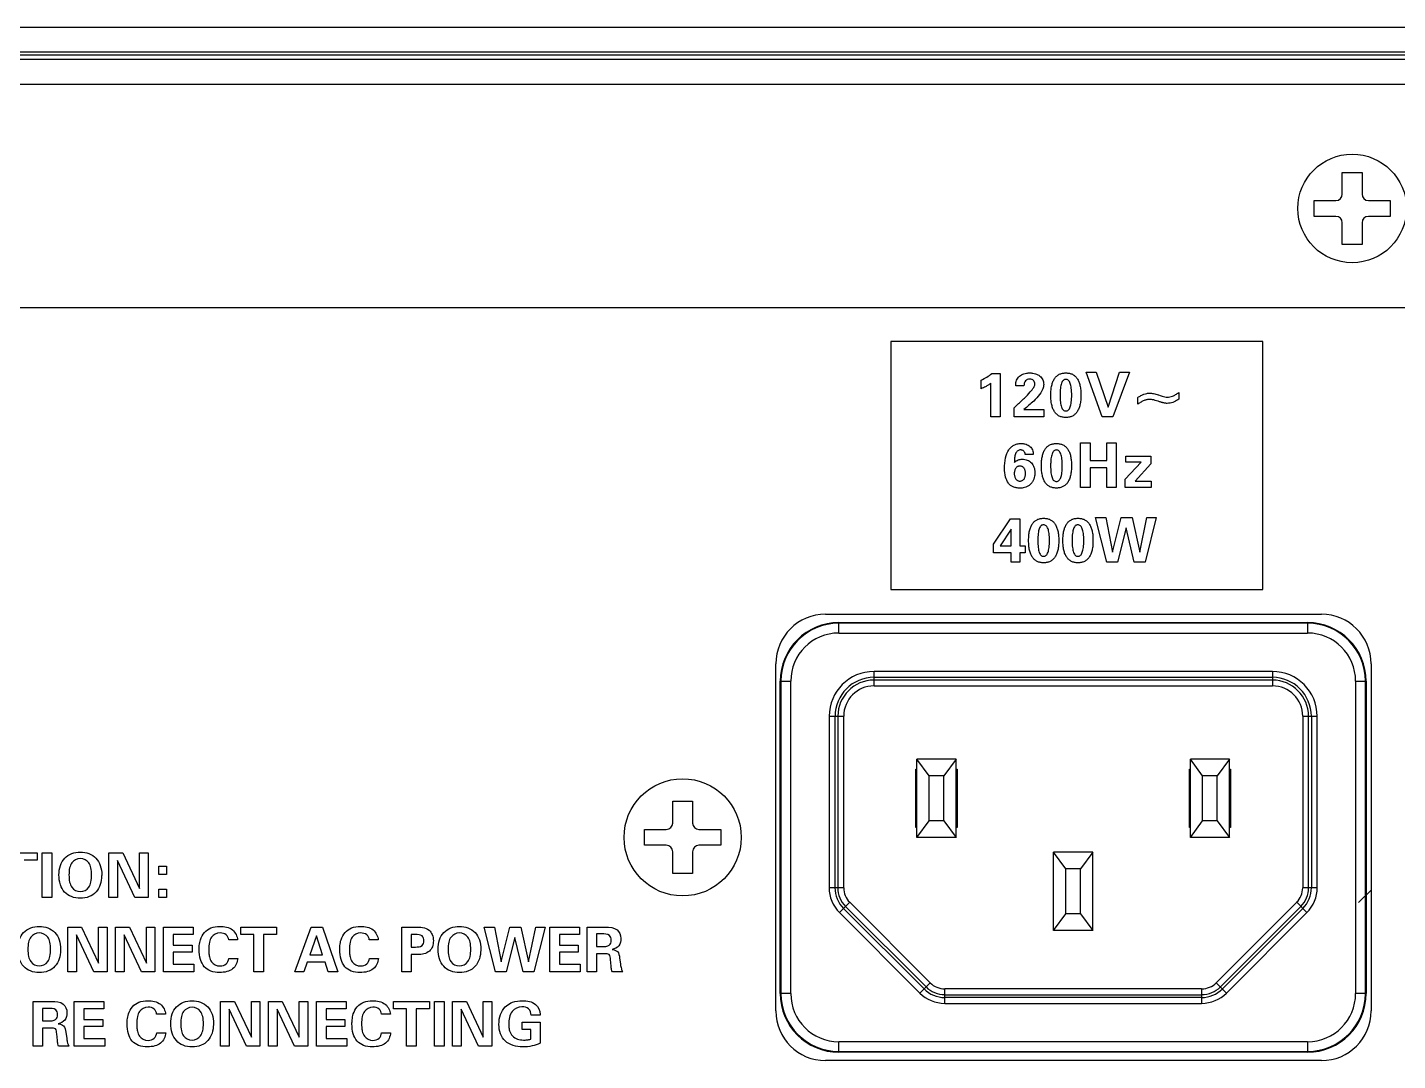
# Model space of a CAD drawing. Header units: inches. Extents: x 0 to 34, y 0 to 22.
# Drawn here: x 19.987 to 22.749, y 1.699 to 3.782 of the extents above; entities that cross this region are included whole.
import ezdxf

# ---------------------------------------------------------------- set-up
doc = ezdxf.new("R2010")
doc.units = ezdxf.units.IN
doc.header["$LTSCALE"] = 1.87
doc.header["$MEASUREMENT"] = 0
doc.layers.get('0').update_dxf_attribs({"linetype": 'CONTINUOUS'})
doc.layers.add('02___PRT_ALL_AXES', color=7, linetype='CONTINUOUS')
doc.layers.add('6_ALL_SURFS', color=7, linetype='CONTINUOUS')

msp = doc.modelspace()

# ---------------------------------------------------------------- linework, layer by layer
at = {"color": 8}
for p, q in [((23.983, 3.7816), (7.3328, 3.7816)), ((23.9829, 3.7316), (7.3329, 3.7316)), ((23.9869, 3.7166), (7.3289, 3.7166)), ((23.9829, 3.7253), (7.3329, 3.7253)), ((23.9607, 3.6666), (7.355, 3.6666)), ((22.638, 3.4893), (22.6778, 3.4893)), ((22.638, 3.4455), (22.638, 3.4893)), ((22.6778, 3.4893), (22.6778, 3.4455)), ((22.5811, 3.4325), (22.625, 3.4325)), ((22.5811, 3.4006), (22.5811, 3.4325)), ((22.6908, 3.4325), (22.7346, 3.4325)), ((22.7346, 3.4325), (22.7346, 3.4006)), ((22.625, 3.4006), (22.5811, 3.4006)), ((22.7346, 3.4006), (22.6908, 3.4006)), ((22.638, 3.3438), (22.638, 3.3876)), ((22.6778, 3.3876), (22.6778, 3.3438)), ((22.6778, 3.3438), (22.638, 3.3438)), ((7.805, 3.2166), (23.5107, 3.2166)), ((22.4779, 3.1486), (21.7279, 3.1486)), ((21.7279, 3.1486), (21.7279, 2.6486)), ((22.4779, 2.6486), (22.4779, 3.1486)), ((21.7279, 2.6486), (22.4779, 2.6486)), ((21.5959, 2.5986), (22.5959, 2.5986)), ((21.6229, 2.5816), (22.5678, 2.5816)), ((21.6229, 2.5606), (21.6229, 2.5816)), ((22.5678, 2.5803), (21.6229, 2.5803)), ((22.5678, 2.5816), (22.5678, 2.5606)), ((21.6229, 2.5606), (22.5678, 2.5606)), ((21.4959, 1.7986), (21.4959, 2.4986)), ((22.6959, 2.4986), (22.6959, 1.7986)), ((21.5048, 2.4635), (21.5259, 2.4635)), ((21.5048, 1.8336), (21.5048, 2.4635)), ((21.5062, 2.4635), (21.5062, 1.8336)), ((21.5259, 1.8336), (21.5259, 2.4635)), ((22.497, 2.4831), (21.6938, 2.4831)), ((21.6938, 2.4539), (21.6938, 2.4831)), ((21.6938, 2.4713), (22.497, 2.4713)), ((22.497, 2.4657), (21.6938, 2.4657)), ((22.497, 2.4831), (22.497, 2.4539)), ((22.6649, 2.4635), (22.6859, 2.4635)), ((22.6649, 2.4635), (22.6649, 1.8336)), ((22.6845, 1.8336), (22.6845, 2.4635)), ((22.6859, 2.4635), (22.6859, 1.8336)), ((21.6938, 2.4539), (22.497, 2.4539)), ((21.6034, 2.3927), (21.6326, 2.3927)), ((21.6034, 2.3927), (21.6034, 2.047)), ((21.6152, 2.047), (21.6152, 2.3927)), ((21.6208, 2.3927), (21.6208, 2.047)), ((21.6326, 2.047), (21.6326, 2.3927)), ((22.5582, 2.3927), (22.5874, 2.3927)), ((22.5582, 2.3927), (22.5582, 2.047)), ((22.57, 2.047), (22.57, 2.3927)), ((22.5756, 2.3927), (22.5756, 2.047)), ((22.5874, 2.047), (22.5874, 2.3927)), ((21.8592, 2.306), (21.7804, 2.306)), ((21.805, 2.2726), (21.7804, 2.306)), ((21.7804, 2.1486), (21.7804, 2.306)), ((21.8592, 2.306), (21.8346, 2.2726)), ((21.8592, 2.1486), (21.8592, 2.306)), ((22.4103, 2.306), (22.3316, 2.306)), ((22.3562, 2.2726), (22.3316, 2.306)), ((22.3316, 2.1486), (22.3316, 2.306)), ((22.4103, 2.306), (22.3857, 2.2726)), ((22.4103, 2.1486), (22.4103, 2.306)), ((21.7784, 2.2864), (21.7804, 2.2864)), ((21.7784, 2.1682), (21.7784, 2.2864)), ((21.7804, 2.2745), (21.7784, 2.2745)), ((21.7804, 2.2667), (21.7784, 2.2686)), ((21.8346, 2.2726), (21.805, 2.2726)), ((21.805, 2.182), (21.805, 2.2726)), ((21.8346, 2.182), (21.8346, 2.2726)), ((21.8592, 2.2864), (21.8611, 2.2864)), ((21.8611, 2.2745), (21.8592, 2.2745)), ((21.8611, 2.2686), (21.8592, 2.2667)), ((21.8611, 2.2864), (21.8611, 2.1682)), ((22.3296, 2.2864), (22.3316, 2.2864)), ((22.3296, 2.1682), (22.3296, 2.2864)), ((22.3316, 2.2745), (22.3296, 2.2745)), ((22.3316, 2.2667), (22.3296, 2.2686)), ((22.3857, 2.2726), (22.3562, 2.2726)), ((22.3562, 2.182), (22.3562, 2.2726)), ((22.3857, 2.182), (22.3857, 2.2726)), ((22.4103, 2.2864), (22.4123, 2.2864)), ((22.4123, 2.2745), (22.4103, 2.2745)), ((22.4123, 2.2686), (22.4103, 2.2667)), ((22.4123, 2.2864), (22.4123, 2.1682)), ((21.288, 2.2213), (21.3278, 2.2213)), ((21.288, 2.1775), (21.288, 2.2213)), ((21.3278, 2.2213), (21.3278, 2.1775)), ((21.7784, 2.186), (21.7804, 2.1879)), ((21.8592, 2.1879), (21.8611, 2.186)), ((22.3296, 2.186), (22.3316, 2.1879)), ((22.4103, 2.1879), (22.4123, 2.186)), ((21.2311, 2.1645), (21.275, 2.1645)), ((21.2311, 2.1326), (21.2311, 2.1645)), ((21.3408, 2.1645), (21.3846, 2.1645)), ((21.3846, 2.1645), (21.3846, 2.1326)), ((21.7804, 2.1801), (21.7784, 2.1801)), ((21.7784, 2.1747), (21.7804, 2.1728)), ((21.7804, 2.1682), (21.7784, 2.1682)), ((21.7804, 2.1486), (21.805, 2.182)), ((21.8346, 2.182), (21.805, 2.182)), ((21.8346, 2.182), (21.8592, 2.1486)), ((21.8611, 2.1801), (21.8592, 2.1801)), ((21.8611, 2.1714), (21.8592, 2.1735)), ((21.8611, 2.1682), (21.8592, 2.1682)), ((22.3316, 2.1801), (22.3296, 2.1801)), ((22.3316, 2.1682), (22.3296, 2.1682)), ((22.3316, 2.1486), (22.3562, 2.182)), ((22.3857, 2.182), (22.3562, 2.182)), ((22.3857, 2.182), (22.4103, 2.1486)), ((22.4123, 2.1801), (22.4103, 2.1801)), ((22.4103, 2.1728), (22.4123, 2.1747)), ((22.4123, 2.1682), (22.4103, 2.1682)), ((21.275, 2.1326), (21.2311, 2.1326)), ((21.3846, 2.1326), (21.3408, 2.1326)), ((21.8592, 2.1486), (21.7804, 2.1486)), ((22.4103, 2.1486), (22.3316, 2.1486)), ((21.288, 2.0758), (21.288, 2.1196)), ((21.3278, 2.1196), (21.3278, 2.0758)), ((21.3278, 2.0758), (21.288, 2.0758)), ((21.6326, 2.047), (21.6034, 2.047)), ((22.5874, 2.047), (22.5582, 2.047)), ((21.6241, 1.997), (21.6448, 2.0177)), ((21.6448, 2.0177), (21.807, 1.8554)), ((22.3837, 1.8554), (22.546, 2.0177)), ((22.546, 2.0177), (22.5667, 1.997)), ((21.7863, 1.8347), (21.6241, 1.997)), ((21.7947, 1.8431), (21.6324, 2.0054)), ((21.6364, 2.0093), (21.7987, 1.8471)), ((22.3921, 1.8471), (22.5544, 2.0093)), ((22.5583, 2.0054), (22.3961, 1.8431)), ((22.5667, 1.997), (22.4044, 1.8347)), ((21.807, 1.8554), (21.7863, 1.8347)), ((22.4044, 1.8347), (22.3837, 1.8554)), ((21.5259, 1.8336), (21.5048, 1.8336)), ((22.3544, 1.8433), (21.8364, 1.8433)), ((21.8364, 1.814), (21.8364, 1.8433)), ((21.8364, 1.8314), (22.3544, 1.8314)), ((22.3544, 1.8258), (21.8364, 1.8258)), ((22.3544, 1.8433), (22.3544, 1.814)), ((22.6859, 1.8336), (22.6649, 1.8336)), ((21.8364, 1.814), (22.3544, 1.814)), ((22.5678, 1.7366), (21.6229, 1.7366)), ((21.6229, 1.7155), (21.6229, 1.7366)), ((21.6229, 1.7169), (22.5678, 1.7169)), ((22.5678, 1.7155), (21.6229, 1.7155)), ((22.5678, 1.7366), (22.5678, 1.7155)), ((22.5959, 1.6986), (21.5959, 1.6986))]:
    msp.add_line(p, q, dxfattribs=at)
at = {"color": 5}
for p, q in [((22.4778, 3.1484), (21.7278, 3.1484)), ((21.7278, 3.1484), (21.7278, 2.6484)), ((22.4778, 2.6484), (22.4778, 3.1484)), ((21.9098, 3.0531), (21.9098, 3.0706)), ((21.9313, 3.0836), (21.9482, 3.0836)), ((21.9482, 3.0836), (21.9482, 2.9965)), ((22.1212, 3.0865), (22.142, 3.0865)), ((22.1539, 2.9965), (22.1212, 3.0865)), ((22.142, 3.0865), (22.1658, 3.0161)), ((22.1658, 3.0161), (22.1889, 3.0865)), ((22.2086, 3.0865), (22.1754, 2.9965)), ((22.1889, 3.0865), (22.2086, 3.0865)), ((21.9296, 2.9965), (21.9296, 3.064)), ((21.9795, 3.0592), (21.9795, 3.0602)), ((21.9961, 3.0592), (21.9795, 3.0592)), ((22.267, 3.0406), (22.2672, 3.0406)), ((22.2672, 3.0406), (22.2706, 3.0394)), ((22.3081, 3.0454), (22.3081, 3.0319)), ((21.9761, 3.0147), (21.9813, 3.0194)), ((21.9761, 2.9965), (21.9761, 3.0147)), ((22.2256, 3.0219), (22.2256, 3.0355)), ((21.9482, 2.9965), (21.9296, 2.9965)), ((22.0364, 2.9965), (21.9761, 2.9965)), ((21.9961, 3.0113), (22.0364, 3.0113)), ((22.0364, 3.0113), (22.0364, 2.9965)), ((22.1754, 2.9965), (22.1539, 2.9965)), ((22.1099, 2.9442), (22.1293, 2.9442)), ((22.1099, 2.8542), (22.1099, 2.9442)), ((22.1293, 2.9442), (22.1293, 2.9082)), ((22.1633, 2.9442), (22.1821, 2.9442)), ((22.1633, 2.9082), (22.1633, 2.9442)), ((22.1821, 2.9442), (22.1821, 2.8542)), ((21.9769, 2.9055), (21.9769, 2.9047)), ((22.0148, 2.9204), (21.9988, 2.9204)), ((22.1293, 2.9082), (22.1633, 2.9082)), ((22.2005, 2.8705), (22.2324, 2.9053)), ((22.2014, 2.9169), (22.2516, 2.9169)), ((22.2014, 2.9053), (22.2014, 2.9169)), ((22.2324, 2.9053), (22.2014, 2.9053)), ((22.2516, 2.9014), (22.2202, 2.8668)), ((22.2516, 2.9169), (22.2516, 2.9014)), ((22.1633, 2.8935), (22.1293, 2.8935)), ((22.1293, 2.8935), (22.1293, 2.8542)), ((22.1633, 2.8542), (22.1633, 2.8935)), ((22.1293, 2.8542), (22.1099, 2.8542)), ((22.1821, 2.8542), (22.1633, 2.8542)), ((22.2005, 2.8542), (22.2005, 2.8705)), ((22.2529, 2.8542), (22.2005, 2.8542)), ((22.2202, 2.8668), (22.2529, 2.8668)), ((22.2529, 2.8668), (22.2529, 2.8542)), ((21.9347, 2.7399), (21.9688, 2.7906)), ((21.9688, 2.7906), (21.9876, 2.7906)), ((21.9876, 2.7906), (21.9876, 2.7367)), ((22.1402, 2.7935), (22.1613, 2.7935)), ((22.1632, 2.7035), (22.1402, 2.7935)), ((22.1613, 2.7935), (22.1743, 2.7235)), ((22.1743, 2.7235), (22.1922, 2.7935)), ((22.1922, 2.7935), (22.214, 2.7935)), ((22.214, 2.7935), (22.2298, 2.7235)), ((22.2298, 2.7235), (22.244, 2.7935)), ((22.2626, 2.7935), (22.2405, 2.7035)), ((22.244, 2.7935), (22.2626, 2.7935)), ((21.9702, 2.7702), (21.9481, 2.7367)), ((21.9702, 2.7367), (21.9702, 2.7702)), ((22.2024, 2.7724), (22.1847, 2.7035)), ((22.2186, 2.7035), (22.2024, 2.7724)), ((21.9347, 2.7223), (21.9347, 2.7399)), ((21.9481, 2.7367), (21.9702, 2.7367)), ((21.9876, 2.7367), (21.9986, 2.7367)), ((21.9986, 2.7367), (21.9986, 2.7223)), ((21.9702, 2.7223), (21.9347, 2.7223)), ((21.9702, 2.7035), (21.9702, 2.7223)), ((21.9986, 2.7223), (21.9876, 2.7223)), ((21.9876, 2.7223), (21.9876, 2.7035)), ((21.9876, 2.7035), (21.9702, 2.7035)), ((22.1847, 2.7035), (22.1632, 2.7035)), ((22.2405, 2.7035), (22.2186, 2.7035)), ((21.7278, 2.6484), (22.4778, 2.6484)), ((19.9341, 2.1175), (20.0066, 2.1175)), ((20.0066, 2.1029), (19.9801, 2.1029)), ((20.0066, 2.1175), (20.0066, 2.1029)), ((20.0168, 2.1175), (20.036, 2.1175)), ((20.0168, 2.0275), (20.0168, 2.1175)), ((20.036, 2.1175), (20.036, 2.0275)), ((20.1511, 2.1175), (20.179, 2.1175)), ((20.1511, 2.0275), (20.1511, 2.1175)), ((20.1684, 2.102), (20.1684, 2.0275)), ((20.2035, 2.0275), (20.1684, 2.102)), ((20.179, 2.1175), (20.2129, 2.0452)), ((20.2129, 2.1175), (20.2303, 2.1175)), ((20.2129, 2.0452), (20.2129, 2.1175)), ((20.2303, 2.1175), (20.2303, 2.0275)), ((20.2516, 2.0903), (20.2674, 2.0903)), ((20.2516, 2.0738), (20.2516, 2.0903)), ((20.2674, 2.0738), (20.2516, 2.0738)), ((20.2674, 2.0903), (20.2674, 2.0738)), ((20.036, 2.0275), (20.0168, 2.0275)), ((20.1684, 2.0275), (20.1511, 2.0275)), ((20.2303, 2.0275), (20.2035, 2.0275)), ((20.2516, 2.044), (20.2674, 2.044)), ((20.2516, 2.0275), (20.2516, 2.044)), ((20.2674, 2.0275), (20.2516, 2.0275)), ((20.2674, 2.044), (20.2674, 2.0275)), ((22.6707, 2.017), (22.6959, 2.0422)), ((20.0683, 1.9677), (20.0961, 1.9677)), ((20.0683, 1.8777), (20.0683, 1.9677)), ((20.0961, 1.9677), (20.1301, 1.8953)), ((20.1301, 1.9677), (20.1475, 1.9677)), ((20.1301, 1.8953), (20.1301, 1.9677)), ((20.1475, 1.9677), (20.1475, 1.8777)), ((20.1647, 1.9677), (20.1926, 1.9677)), ((20.1647, 1.8777), (20.1647, 1.9677)), ((20.1926, 1.9677), (20.2266, 1.8953)), ((20.2266, 1.9677), (20.2439, 1.9677)), ((20.2266, 1.8953), (20.2266, 1.9677)), ((20.2439, 1.9677), (20.2439, 1.8777)), ((20.2613, 1.9677), (20.3212, 1.9677)), ((20.2613, 1.8777), (20.2613, 1.9677)), ((20.3212, 1.9677), (20.3212, 1.9528)), ((20.4168, 1.9677), (20.4893, 1.9677)), ((20.4168, 1.953), (20.4168, 1.9677)), ((20.4893, 1.9677), (20.4893, 1.953)), ((20.5259, 1.8777), (20.5587, 1.9677)), ((20.5587, 1.9677), (20.5815, 1.9677)), ((20.5815, 1.9677), (20.6129, 1.8777)), ((20.742, 1.9677), (20.7688, 1.9677)), ((20.742, 1.8777), (20.742, 1.9677)), ((20.9076, 1.9677), (20.9288, 1.9677)), ((20.9307, 1.8777), (20.9076, 1.9677)), ((20.9288, 1.9677), (20.9418, 1.8977)), ((20.9418, 1.8977), (20.9597, 1.9677)), ((20.9597, 1.9677), (20.9816, 1.9677)), ((20.9816, 1.9677), (20.9974, 1.8977)), ((20.9974, 1.8977), (21.0117, 1.9677)), ((21.0304, 1.9677), (21.0082, 1.8777)), ((21.0117, 1.9677), (21.0304, 1.9677)), ((21.0399, 1.9677), (21.0998, 1.9677)), ((21.0399, 1.8777), (21.0399, 1.9677)), ((21.0998, 1.9677), (21.0998, 1.9528)), ((21.1151, 1.9677), (21.1526, 1.9677)), ((21.1151, 1.8777), (21.1151, 1.9677)), ((20.1207, 1.8777), (20.0856, 1.9522)), ((20.0856, 1.9522), (20.0856, 1.8777)), ((20.2171, 1.8777), (20.182, 1.9522)), ((20.182, 1.9522), (20.182, 1.8777)), ((20.3212, 1.9528), (20.2809, 1.9528)), ((20.2809, 1.9528), (20.2809, 1.9315)), ((20.4105, 1.9417), (20.3927, 1.9417)), ((20.4433, 1.953), (20.4168, 1.953)), ((20.4433, 1.8777), (20.4433, 1.953)), ((20.4893, 1.953), (20.4627, 1.953)), ((20.4627, 1.953), (20.4627, 1.8777)), ((20.5697, 1.9499), (20.556, 1.9118)), ((20.5821, 1.9118), (20.5697, 1.9499)), ((20.694, 1.9417), (20.6761, 1.9417)), ((20.7695, 1.9527), (20.7603, 1.9527)), ((20.7603, 1.9527), (20.7603, 1.9275)), ((20.9699, 1.9466), (20.9522, 1.8777)), ((20.9862, 1.8777), (20.9699, 1.9466)), ((21.0998, 1.9528), (21.0595, 1.9528)), ((21.0595, 1.9528), (21.0595, 1.9315)), ((21.1454, 1.9538), (21.134, 1.9538)), ((21.134, 1.9538), (21.134, 1.9286)), ((20.2809, 1.9315), (20.3187, 1.9315)), ((20.3187, 1.9169), (20.2809, 1.9169)), ((20.2809, 1.9169), (20.2809, 1.8927)), ((20.3187, 1.9315), (20.3187, 1.9169)), ((20.556, 1.9118), (20.5821, 1.9118)), ((20.7603, 1.9275), (20.7695, 1.9275)), ((20.7737, 1.9124), (20.7603, 1.9124)), ((20.7603, 1.9124), (20.7603, 1.8777)), ((21.0595, 1.9315), (21.0973, 1.9315)), ((21.0973, 1.9169), (21.0595, 1.9169)), ((21.0595, 1.9169), (21.0595, 1.8927)), ((21.0973, 1.9315), (21.0973, 1.9169)), ((21.134, 1.9286), (21.1454, 1.9286)), ((21.1507, 1.9139), (21.134, 1.9139)), ((21.134, 1.9139), (21.134, 1.8777)), ((20.2809, 1.8927), (20.3226, 1.8927)), ((20.3226, 1.8927), (20.3226, 1.8777)), ((20.3928, 1.9047), (20.411, 1.9047)), ((20.5512, 1.897), (20.5441, 1.8777)), ((20.5869, 1.897), (20.5512, 1.897)), ((20.5933, 1.8777), (20.5869, 1.897)), ((20.6763, 1.9047), (20.6945, 1.9047)), ((21.0595, 1.8927), (21.1012, 1.8927)), ((21.1012, 1.8927), (21.1012, 1.8777)), ((21.1637, 1.8887), (21.1625, 1.9023)), ((21.1809, 1.9058), (21.1825, 1.8928)), ((20.0856, 1.8777), (20.0683, 1.8777)), ((20.1475, 1.8777), (20.1207, 1.8777)), ((20.182, 1.8777), (20.1647, 1.8777)), ((20.2439, 1.8777), (20.2171, 1.8777)), ((20.3226, 1.8777), (20.2613, 1.8777)), ((20.4627, 1.8777), (20.4433, 1.8777)), ((20.5441, 1.8777), (20.5259, 1.8777)), ((20.6129, 1.8777), (20.5933, 1.8777)), ((20.7603, 1.8777), (20.742, 1.8777)), ((20.9522, 1.8777), (20.9307, 1.8777)), ((21.0082, 1.8777), (20.9862, 1.8777)), ((21.1012, 1.8777), (21.0399, 1.8777)), ((21.134, 1.8777), (21.1151, 1.8777)), ((21.1872, 1.8777), (21.1662, 1.8777)), ((19.9985, 1.8179), (20.0361, 1.8179)), ((19.9985, 1.7278), (19.9985, 1.8179)), ((20.0289, 1.8039), (20.0175, 1.8039)), ((20.0175, 1.8039), (20.0175, 1.7787)), ((20.0813, 1.8179), (20.1412, 1.8179)), ((20.0813, 1.7278), (20.0813, 1.8179)), ((20.1412, 1.803), (20.1009, 1.803)), ((20.1009, 1.803), (20.1009, 1.7817)), ((20.1412, 1.8179), (20.1412, 1.803)), ((20.3764, 1.8179), (20.4043, 1.8179)), ((20.3764, 1.7278), (20.3764, 1.8179)), ((20.4288, 1.7278), (20.3937, 1.8024)), ((20.3937, 1.8024), (20.3937, 1.7278)), ((20.4043, 1.8179), (20.4383, 1.7455)), ((20.4383, 1.8179), (20.4556, 1.8179)), ((20.4383, 1.7455), (20.4383, 1.8179)), ((20.4556, 1.8179), (20.4556, 1.7278)), ((20.4728, 1.8179), (20.5007, 1.8179)), ((20.4728, 1.7278), (20.4728, 1.8179)), ((20.5253, 1.7278), (20.4902, 1.8024)), ((20.4902, 1.8024), (20.4902, 1.7278)), ((20.5007, 1.8179), (20.5347, 1.7455)), ((20.5347, 1.8179), (20.552, 1.8179)), ((20.5347, 1.7455), (20.5347, 1.8179)), ((20.552, 1.8179), (20.552, 1.7278)), ((20.5694, 1.8179), (20.6293, 1.8179)), ((20.5694, 1.7278), (20.5694, 1.8179)), ((20.6293, 1.803), (20.589, 1.803)), ((20.589, 1.803), (20.589, 1.7817)), ((20.6293, 1.8179), (20.6293, 1.803)), ((20.7249, 1.8179), (20.7974, 1.8179)), ((20.7249, 1.8032), (20.7249, 1.8179)), ((20.7514, 1.8032), (20.7249, 1.8032)), ((20.7514, 1.7278), (20.7514, 1.8032)), ((20.7974, 1.8032), (20.7709, 1.8032)), ((20.7709, 1.8032), (20.7709, 1.7278)), ((20.7974, 1.8179), (20.7974, 1.8032)), ((20.8076, 1.8179), (20.8268, 1.8179)), ((20.8076, 1.7278), (20.8076, 1.8179)), ((20.8268, 1.8179), (20.8268, 1.7278)), ((20.8441, 1.8179), (20.872, 1.8179)), ((20.8441, 1.7278), (20.8441, 1.8179)), ((20.8965, 1.7278), (20.8614, 1.8024)), ((20.8614, 1.8024), (20.8614, 1.7278)), ((20.872, 1.8179), (20.9059, 1.7455)), ((20.9059, 1.8179), (20.9233, 1.8179)), ((20.9059, 1.7455), (20.9059, 1.8179)), ((20.9233, 1.8179), (20.9233, 1.7278)), ((20.0175, 1.7787), (20.0289, 1.7787)), ((20.1009, 1.7817), (20.1387, 1.7817)), ((20.1387, 1.7817), (20.1387, 1.7671)), ((20.2653, 1.7919), (20.2474, 1.7919)), ((20.589, 1.7817), (20.6268, 1.7817)), ((20.6268, 1.7817), (20.6268, 1.7671)), ((20.7186, 1.7919), (20.7008, 1.7919)), ((20.9844, 1.7758), (21.0205, 1.7758)), ((20.9844, 1.7615), (20.9844, 1.7758)), ((21.0207, 1.7901), (21.0025, 1.7901)), ((21.0205, 1.7758), (21.0205, 1.7337)), ((21.0207, 1.7918), (21.0207, 1.7901)), ((20.0342, 1.7641), (20.0175, 1.7641)), ((20.0175, 1.7641), (20.0175, 1.7278)), ((20.0472, 1.7388), (20.0459, 1.7524)), ((20.0644, 1.756), (20.066, 1.743)), ((20.1387, 1.7671), (20.1009, 1.7671)), ((20.1009, 1.7671), (20.1009, 1.7429)), ((20.1009, 1.7429), (20.1426, 1.7429)), ((20.1426, 1.7429), (20.1426, 1.7278)), ((20.2476, 1.7548), (20.2657, 1.7548)), ((20.6268, 1.7671), (20.589, 1.7671)), ((20.589, 1.7671), (20.589, 1.7429)), ((20.589, 1.7429), (20.6307, 1.7429)), ((20.6307, 1.7429), (20.6307, 1.7278)), ((20.7009, 1.7548), (20.7191, 1.7548)), ((21.0017, 1.7615), (20.9844, 1.7615)), ((21.0016, 1.7418), (21.0017, 1.7615)), ((20.0175, 1.7278), (19.9985, 1.7278)), ((20.0707, 1.7278), (20.0497, 1.7278)), ((20.1426, 1.7278), (20.0813, 1.7278)), ((20.3937, 1.7278), (20.3764, 1.7278)), ((20.4556, 1.7278), (20.4288, 1.7278)), ((20.4902, 1.7278), (20.4728, 1.7278)), ((20.552, 1.7278), (20.5253, 1.7278)), ((20.6307, 1.7278), (20.5694, 1.7278)), ((20.7709, 1.7278), (20.7514, 1.7278)), ((20.8268, 1.7278), (20.8076, 1.7278)), ((20.8614, 1.7278), (20.8441, 1.7278)), ((20.9233, 1.7278), (20.8965, 1.7278))]:
    msp.add_line(p, q, dxfattribs=at)
at = {"color": 8}
msp.add_circle((21.3079, 2.1486), 0.1181, dxfattribs=at)
for centre, radius, start, end in [((22.625, 3.4455), 0.013, 270, 360), ((22.6908, 3.4455), 0.013, 180, 270), ((22.625, 3.3876), 0.013, 0, 90), ((22.6908, 3.3876), 0.013, 90, 180), ((21.5959, 2.4986), 0.1, 90, 180), ((22.5959, 2.4986), 0.1, 0, 90), ((21.6229, 2.4635), 0.1181, 90, 180), ((21.6229, 2.4635), 0.1167, 90, 180), ((22.5678, 2.4635), 0.1181, 0, 90), ((22.5678, 2.4635), 0.1167, 0, 90), ((21.6229, 2.4635), 0.097, 90, 180), ((22.5678, 2.4635), 0.097, 0, 90), ((21.6938, 2.3927), 0.0904, 90, 180), ((21.6938, 2.3927), 0.0786, 90, 180), ((21.6938, 2.3927), 0.073, 90, 180), ((22.497, 2.3927), 0.0904, 0, 90), ((22.497, 2.3927), 0.0786, 0, 90), ((22.497, 2.3927), 0.073, 0, 90), ((21.6938, 2.3927), 0.0612, 90, 180), ((22.497, 2.3927), 0.0612, 0, 90), ((21.275, 2.1775), 0.013, 270, 360), ((21.3408, 2.1775), 0.013, 180, 270), ((21.275, 2.1196), 0.013, 0, 90), ((21.3408, 2.1196), 0.013, 90, 180), ((21.6741, 2.047), 0.0708, 180, 225), ((21.6741, 2.047), 0.059, 180, 225), ((21.6741, 2.047), 0.0533, 180, 225), ((21.6741, 2.047), 0.0415, 180, 225), ((22.5166, 2.047), 0.0415, 315, 360), ((22.5166, 2.047), 0.0533, 315, 360), ((22.5166, 2.047), 0.059, 315, 360), ((22.5166, 2.047), 0.0708, 315, 360), ((21.8364, 1.8848), 0.0415, 225, 270), ((22.3544, 1.8848), 0.0415, 270, 315), ((21.6229, 1.8336), 0.1181, 180, 270), ((21.6229, 1.8336), 0.1167, 180, 270), ((21.6229, 1.8336), 0.097, 180, 270), ((21.8364, 1.8848), 0.0708, 225, 270), ((21.8364, 1.8848), 0.059, 225, 270), ((21.8364, 1.8848), 0.0533, 225, 270), ((22.3544, 1.8848), 0.0533, 270, 315), ((22.3544, 1.8848), 0.059, 270, 315), ((22.3544, 1.8848), 0.0708, 270, 315), ((22.5678, 1.8336), 0.1181, 270, 360), ((22.5678, 1.8336), 0.1167, 270, 360), ((22.5678, 1.8336), 0.097, 270, 360), ((21.5959, 1.7986), 0.1, 180, 270), ((22.5959, 1.7986), 0.1, 270, 360)]:
    msp.add_arc(centre, radius, start, end, dxfattribs=at)
at = {"color": 5}
for points, start_tangent, end_tangent in [([(21.9098, 3.0706), (21.9215, 3.0766), (21.9313, 3.0836)], (0.919145, 0.393919), (0.756121, 0.654432)), ([(21.9795, 3.0602), (21.9814, 3.0704), (21.9838, 3.0747), (21.9871, 3.0783), (21.9912, 3.0812), (21.996, 3.0833), (22.0015, 3.0846), (22.0045, 3.0849), (22.0076, 3.085), (22.0108, 3.0849), (22.0138, 3.0846), (22.0192, 3.0834), (22.024, 3.0814), (22.0282, 3.0787), (22.0316, 3.0753), (22.034, 3.0713), (22.0359, 3.0619)], (0, 1), (0, -1)), ([(22.0079, 3.0725), (22.0029, 3.0716), (21.9993, 3.0692), (21.9961, 3.0592)], (-1, 0), (-0.038467, -0.99926)), ([(22.0181, 3.0622), (22.0174, 3.0663), (22.0165, 3.068), (22.0152, 3.0696), (22.0137, 3.0709), (22.0119, 3.0718), (22.0079, 3.0725)], (0, 1), (-1, 0)), ([(22.0806, 2.9951), (22.0769, 2.9953), (22.0736, 2.9958), (22.0674, 2.998), (22.0622, 3.0015), (22.0579, 3.0065), (22.0546, 3.0129), (22.0522, 3.0207), (22.0507, 3.0297), (22.0504, 3.0348), (22.0502, 3.0401), (22.0504, 3.0455), (22.0507, 3.0506), (22.0522, 3.0596), (22.0546, 3.0673), (22.0579, 3.0737), (22.0622, 3.0786), (22.0674, 3.0822), (22.0735, 3.0843), (22.0769, 3.0848), (22.0806, 3.085)], (-1, -0.000021), (1, -0.000013)), ([(22.0923, 3.0401), (22.0923, 3.044), (22.0922, 3.0475), (22.0916, 3.054), (22.0907, 3.0594), (22.0894, 3.0639), (22.0877, 3.0674), (22.0857, 3.0699), (22.0833, 3.0714), (22.0806, 3.0719), (22.0778, 3.0714), (22.0755, 3.0699), (22.0734, 3.0674), (22.0718, 3.064), (22.0705, 3.0595), (22.0696, 3.0541), (22.069, 3.0476), (22.0689, 3.044), (22.0689, 3.0401), (22.0689, 3.0382)], (-0.000053, 1), (0.011323, -0.999936)), ([(22.0806, 3.085), (22.0842, 3.0848), (22.0876, 3.0843), (22.0938, 3.0822), (22.099, 3.0786), (22.1033, 3.0736), (22.1066, 3.0673), (22.109, 3.0596), (22.1105, 3.0505), (22.1109, 3.0455), (22.111, 3.0401), (22.1109, 3.0348), (22.1105, 3.0298), (22.109, 3.0207), (22.1066, 3.013), (22.1032, 3.0066), (22.0989, 3.0016), (22.0937, 2.998), (22.0876, 2.9958), (22.0842, 2.9953), (22.0806, 2.9951)], (1, -0.000013), (-1, -0.000021)), ([(21.9296, 3.064), (21.924, 3.0602), (21.9188, 3.0572), (21.9142, 3.0549), (21.9098, 3.0531)], (-0.82064, -0.571445), (-0.944372, -0.328879)), ([(21.9813, 3.0194), (21.9974, 3.0344), (22.0089, 3.0466), (22.0158, 3.0558), (22.0181, 3.0622)], (0.745501, 0.666505), (0, 1)), ([(22.0277, 3.0412), (22.0157, 3.0283), (21.9961, 3.0113)], (-0.606463, -0.795112), (-0.773496, -0.633802)), ([(22.0359, 3.0619), (22.0354, 3.0569), (22.0277, 3.0412)], (0, -1), (-0.606463, -0.795112)), ([(22.0689, 3.0382), (22.0689, 3.0362), (22.069, 3.0326), (22.0696, 3.0261), (22.0705, 3.0206), (22.0718, 3.0162), (22.0734, 3.0127), (22.0754, 3.0103), (22.0778, 3.0088), (22.0806, 3.0083), (22.0833, 3.0088), (22.0857, 3.0103), (22.0877, 3.0128), (22.0894, 3.0163), (22.0907, 3.0208), (22.0916, 3.0262), (22.0922, 3.0327), (22.0923, 3.0363), (22.0923, 3.0401)], (0.011323, -0.999936), (-0.000053, 1)), ([(22.2256, 3.0355), (22.232, 3.0393), (22.238, 3.042), (22.2438, 3.0436), (22.2465, 3.044), (22.2492, 3.0441), (22.253, 3.0439), (22.2572, 3.0432), (22.267, 3.0406)], (0.833207, 0.55296), (0.950468, -0.310822)), ([(22.2706, 3.0394), (22.275, 3.038), (22.2852, 3.0361)], (0.943748, -0.330665), (1, 0)), ([(22.2852, 3.0361), (22.2905, 3.0367), (22.2959, 3.0383), (22.3017, 3.0412), (22.3081, 3.0454)], (1, 0), (0.811074, 0.584943)), ([(22.2694, 3.027), (22.2577, 3.0304), (22.253, 3.0312), (22.2491, 3.0315), (22.2465, 3.0314), (22.2438, 3.0309), (22.2411, 3.0302), (22.2383, 3.0292), (22.2323, 3.0262), (22.2256, 3.0219)], (-0.946997, 0.321243), (-0.814934, -0.579554)), ([(22.3081, 3.0319), (22.3019, 3.0282), (22.2961, 3.0256), (22.285, 3.0236), (22.2822, 3.0237), (22.2794, 3.0241), (22.2766, 3.0247), (22.2752, 3.0251), (22.2738, 3.0255), (22.2729, 3.0257), (22.2719, 3.0261), (22.2694, 3.027)], (-0.828589, -0.559857), (-0.940363, 0.340173)), ([(21.957, 2.8923), (21.9591, 2.9141), (21.9654, 2.9299), (21.9701, 2.9354), (21.9758, 2.9394), (21.9824, 2.9418), (21.9862, 2.9424), (21.9901, 2.9426), (21.9929, 2.9425), (21.9956, 2.9422), (22.0004, 2.9411), (22.0046, 2.9393), (22.0082, 2.9367), (22.011, 2.9335), (22.0131, 2.9297), (22.0148, 2.9204)], (0, 1), (0.01181, -0.99993)), ([(21.9988, 2.9204), (21.9977, 2.9242), (21.9957, 2.9272), (21.9944, 2.9283), (21.9928, 2.9291), (21.9911, 2.9295), (21.9893, 2.9297), (21.9863, 2.9293), (21.9838, 2.9282), (21.98, 2.9236), (21.9776, 2.9161), (21.9769, 2.9055)], (-0.126688, 0.991943), (0, -1)), ([(22.0616, 2.8528), (22.058, 2.853), (22.0546, 2.8535), (22.0485, 2.8556), (22.0432, 2.8592), (22.0389, 2.8642), (22.0356, 2.8706), (22.0332, 2.8784), (22.0317, 2.8874), (22.0314, 2.8925), (22.0313, 2.8978), (22.0314, 2.9032), (22.0317, 2.9083), (22.0332, 2.9173), (22.0356, 2.925), (22.0389, 2.9314), (22.0432, 2.9363), (22.0484, 2.9399), (22.0545, 2.942), (22.058, 2.9425), (22.0616, 2.9427)], (-1, -0.000021), (1, -0.000013)), ([(22.0734, 2.8978), (22.0733, 2.9016), (22.0732, 2.9052), (22.0726, 2.9116), (22.0717, 2.9171), (22.0704, 2.9216), (22.0687, 2.9251), (22.0667, 2.9276), (22.0643, 2.9291), (22.0616, 2.9296), (22.0588, 2.9291), (22.0565, 2.9276), (22.0545, 2.9251), (22.0528, 2.9217), (22.0515, 2.9172), (22.0506, 2.9118), (22.0501, 2.9053), (22.0499, 2.9017), (22.0499, 2.8978), (22.0499, 2.8959)], (-0.000053, 1), (0.011323, -0.999936)), ([(22.0616, 2.9427), (22.0652, 2.9425), (22.0686, 2.942), (22.0748, 2.9398), (22.08, 2.9363), (22.0843, 2.9313), (22.0877, 2.9249), (22.0901, 2.9172), (22.0915, 2.9082), (22.0919, 2.9032), (22.092, 2.8978), (22.0919, 2.8925), (22.0915, 2.8874), (22.0901, 2.8784), (22.0876, 2.8707), (22.0843, 2.8643), (22.0799, 2.8592), (22.0747, 2.8557), (22.0686, 2.8535), (22.0652, 2.853), (22.0616, 2.8528)], (1, -0.000013), (-1, -0.000021)), ([(21.9769, 2.9047), (21.9845, 2.9095), (21.9924, 2.9111)], (0.757834, 0.652448), (1, 0)), ([(21.9924, 2.9111), (22.0028, 2.9092), (22.0072, 2.9069), (22.011, 2.9036), (22.0141, 2.8995), (22.0163, 2.8948), (22.0176, 2.8895), (22.0179, 2.8866), (22.018, 2.8836), (22.0179, 2.8802), (22.0175, 2.8769), (22.016, 2.871), (22.0134, 2.8657), (22.0098, 2.8611), (22.0053, 2.8574), (22.0002, 2.8548), (21.9944, 2.8532), (21.9912, 2.8528), (21.9879, 2.8527), (21.9867, 2.8527)], (1, 0), (-0.999636, 0.026963)), ([(21.9867, 2.8527), (21.9842, 2.8528), (21.9807, 2.8533), (21.9745, 2.8552), (21.9691, 2.8583), (21.9648, 2.8626), (21.959, 2.875), (21.957, 2.8923)], (-0.999636, 0.026963), (0, 1)), ([(21.9993, 2.8821), (21.9992, 2.8838), (21.9991, 2.8854), (21.9985, 2.8883), (21.9976, 2.8908), (21.9962, 2.893), (21.9945, 2.8948), (21.9926, 2.896), (21.9904, 2.8968), (21.9879, 2.897), (21.9854, 2.8968), (21.9832, 2.896), (21.9813, 2.8948), (21.9796, 2.893), (21.9783, 2.8909), (21.9774, 2.8883), (21.9768, 2.8854), (21.9766, 2.8821)], (-0.000113, 1), (0.001086, -0.999999)), ([(21.9766, 2.8821), (21.9768, 2.8788), (21.9774, 2.8759), (21.9784, 2.8733), (21.9797, 2.8711), (21.9814, 2.8693), (21.9833, 2.868), (21.9854, 2.8672), (21.9877, 2.867), (21.9903, 2.8672), (21.9925, 2.868), (21.9945, 2.8692), (21.9962, 2.871), (21.9975, 2.8732), (21.9985, 2.8758), (21.9991, 2.8788), (21.9993, 2.8821)], (0.001086, -0.999999), (-0.000113, 1)), ([(22.0499, 2.8959), (22.0499, 2.8939), (22.0501, 2.8903), (22.0506, 2.8838), (22.0515, 2.8783), (22.0528, 2.8739), (22.0544, 2.8704), (22.0564, 2.8679), (22.0588, 2.8665), (22.0616, 2.866), (22.0643, 2.8665), (22.0667, 2.868), (22.0687, 2.8705), (22.0704, 2.874), (22.0717, 2.8785), (22.0726, 2.8839), (22.0732, 2.8904), (22.0733, 2.894), (22.0734, 2.8978)], (0.011323, -0.999936), (-0.000053, 1)), ([(22.0358, 2.7021), (22.0322, 2.7022), (22.0288, 2.7028), (22.0227, 2.7049), (22.0174, 2.7085), (22.0131, 2.7135), (22.0098, 2.7199), (22.0074, 2.7276), (22.0059, 2.7367), (22.0056, 2.7417), (22.0055, 2.7471), (22.0056, 2.7525), (22.0059, 2.7575), (22.0074, 2.7666), (22.0098, 2.7743), (22.0131, 2.7807), (22.0174, 2.7856), (22.0226, 2.7891), (22.0287, 2.7913), (22.0322, 2.7918), (22.0358, 2.792)], (-1, -0.000021), (1, -0.000013)), ([(22.0358, 2.792), (22.0394, 2.7918), (22.0428, 2.7913), (22.049, 2.7891), (22.0542, 2.7856), (22.0585, 2.7806), (22.0619, 2.7742), (22.0643, 2.7665), (22.0657, 2.7575), (22.0661, 2.7525), (22.0662, 2.7471), (22.0661, 2.7418), (22.0657, 2.7367), (22.0643, 2.7277), (22.0618, 2.7199), (22.0585, 2.7135), (22.0541, 2.7085), (22.0489, 2.7049), (22.0428, 2.7028), (22.0394, 2.7022), (22.0358, 2.7021)], (1, -0.000013), (-1, -0.000021)), ([(22.1049, 2.7021), (22.1013, 2.7022), (22.0979, 2.7028), (22.0918, 2.7049), (22.0866, 2.7085), (22.0823, 2.7135), (22.0789, 2.7199), (22.0765, 2.7276), (22.0751, 2.7367), (22.0747, 2.7417), (22.0746, 2.7471), (22.0747, 2.7525), (22.0751, 2.7575), (22.0765, 2.7666), (22.0789, 2.7743), (22.0823, 2.7807), (22.0866, 2.7856), (22.0918, 2.7891), (22.0979, 2.7913), (22.1013, 2.7918), (22.1049, 2.792)], (-1, -0.000021), (1, -0.000013)), ([(22.1049, 2.792), (22.1086, 2.7918), (22.112, 2.7913), (22.1181, 2.7891), (22.1233, 2.7856), (22.1276, 2.7806), (22.131, 2.7742), (22.1334, 2.7665), (22.1349, 2.7575), (22.1352, 2.7525), (22.1353, 2.7471), (22.1352, 2.7418), (22.1349, 2.7367), (22.1334, 2.7277), (22.131, 2.7199), (22.1276, 2.7135), (22.1233, 2.7085), (22.1181, 2.7049), (22.112, 2.7028), (22.1086, 2.7022), (22.1049, 2.7021)], (1, -0.000013), (-1, -0.000021)), ([(22.0476, 2.7471), (22.0475, 2.7509), (22.0474, 2.7545), (22.0468, 2.7609), (22.0459, 2.7664), (22.0446, 2.7708), (22.0429, 2.7743), (22.0409, 2.7768), (22.0385, 2.7783), (22.0358, 2.7788), (22.033, 2.7783), (22.0307, 2.7769), (22.0287, 2.7744), (22.027, 2.7709), (22.0257, 2.7665), (22.0248, 2.761), (22.0243, 2.7546), (22.0241, 2.751), (22.0241, 2.7471), (22.0241, 2.7452)], (-0.000053, 1), (0.011323, -0.999936)), ([(22.1167, 2.7471), (22.1167, 2.7509), (22.1165, 2.7545), (22.116, 2.7609), (22.115, 2.7664), (22.1138, 2.7708), (22.1121, 2.7743), (22.1101, 2.7768), (22.1077, 2.7783), (22.1049, 2.7788), (22.1022, 2.7783), (22.0998, 2.7769), (22.0978, 2.7744), (22.0962, 2.7709), (22.0949, 2.7665), (22.094, 2.761), (22.0934, 2.7546), (22.0933, 2.751), (22.0932, 2.7471), (22.0932, 2.7452)], (-0.000053, 1), (0.011323, -0.999936)), ([(22.0241, 2.7452), (22.0241, 2.7432), (22.0243, 2.7396), (22.0248, 2.7331), (22.0257, 2.7276), (22.027, 2.7231), (22.0286, 2.7197), (22.0306, 2.7172), (22.033, 2.7157), (22.0358, 2.7153), (22.0385, 2.7158), (22.0409, 2.7173), (22.0429, 2.7198), (22.0446, 2.7233), (22.0459, 2.7277), (22.0468, 2.7332), (22.0474, 2.7397), (22.0475, 2.7433), (22.0476, 2.7471)], (0.011323, -0.999936), (-0.000053, 1)), ([(22.0932, 2.7452), (22.0933, 2.7432), (22.0934, 2.7396), (22.094, 2.7331), (22.0949, 2.7276), (22.0961, 2.7231), (22.0978, 2.7197), (22.0998, 2.7172), (22.1022, 2.7157), (22.1049, 2.7153), (22.1077, 2.7158), (22.1101, 2.7173), (22.1121, 2.7198), (22.1138, 2.7233), (22.115, 2.7277), (22.116, 2.7332), (22.1165, 2.7397), (22.1167, 2.7433), (22.1167, 2.7471)], (0.011323, -0.999936), (-0.000053, 1)), ([(20.0504, 2.073), (20.0533, 2.0921), (20.062, 2.1066), (20.0936, 2.1189), (20.125, 2.1066), (20.1337, 2.092), (20.1366, 2.073), (20.1365, 2.071)], (-0.002061, 0.999998), (-0.021247, -0.999774)), ([(20.1163, 2.0729), (20.1149, 2.0871), (20.1105, 2.0974), (20.0935, 2.1059), (20.0765, 2.0974), (20.072, 2.0871), (20.0706, 2.0729)], (-0.000886, 1), (-0.001323, -0.999999)), ([(20.1365, 2.071), (20.1337, 2.0533), (20.1252, 2.0385), (20.1116, 2.0291), (20.0936, 2.026), (20.0755, 2.0291), (20.0618, 2.0384), (20.0534, 2.0532), (20.0504, 2.073)], (-0.021247, -0.999774), (-0.002061, 0.999998)), ([(20.0706, 2.0729), (20.072, 2.0584), (20.0764, 2.0479), (20.0935, 2.0394), (20.1105, 2.0479), (20.1149, 2.0584), (20.1163, 2.0729)], (-0.001323, -0.999999), (-0.000886, 1)), ([(19.9676, 1.9231), (19.9704, 1.9423), (19.9792, 1.9568), (20.0107, 1.969), (20.0422, 1.9568), (20.0509, 1.9422), (20.0537, 1.9231), (20.0537, 1.9211)], (-0.002061, 0.999998), (-0.021247, -0.999774)), ([(20.3334, 1.9304), (20.3358, 1.9423), (20.3438, 1.957), (20.3568, 1.9661), (20.3745, 1.9692), (20.4003, 1.9619), (20.4105, 1.9417)], (0.094807, 0.995496), (0.051308, -0.998683)), ([(20.6169, 1.9304), (20.6192, 1.9423), (20.6273, 1.957), (20.6403, 1.9661), (20.658, 1.9692), (20.6838, 1.9619), (20.694, 1.9417)], (0.094807, 0.995496), (0.051308, -0.998683)), ([(20.7688, 1.9677), (20.7967, 1.9612), (20.8031, 1.9527), (20.8053, 1.9403), (20.8033, 1.9282), (20.7973, 1.9194), (20.7737, 1.9124)], (1, 0), (-1, 0)), ([(20.8148, 1.9231), (20.8176, 1.9423), (20.8264, 1.9568), (20.8579, 1.969), (20.8894, 1.9568), (20.8981, 1.9422), (20.9009, 1.9231), (20.9009, 1.9211)], (-0.002061, 0.999998), (-0.021247, -0.999774)), ([(21.1526, 1.9677), (21.1757, 1.9622), (21.1832, 1.945), (21.179, 1.9302), (21.1656, 1.9228)], (1, 0), (-0.973014, -0.230747)), ([(20.0335, 1.923), (20.0321, 1.9372), (20.0277, 1.9476), (20.0106, 1.956), (19.9937, 1.9476), (19.9892, 1.9372), (19.9878, 1.923)], (-0.000886, 1), (-0.001323, -0.999999)), ([(20.3927, 1.9417), (20.3876, 1.952), (20.3752, 1.9559), (20.3582, 1.9475), (20.3539, 1.9371), (20.3525, 1.9227), (20.3527, 1.9161)], (-0.047392, 0.998876), (0.077767, -0.996972)), ([(20.6761, 1.9417), (20.6711, 1.952), (20.6587, 1.9559), (20.6417, 1.9475), (20.6374, 1.9371), (20.636, 1.9227), (20.6362, 1.9161)], (-0.047392, 0.998876), (0.077767, -0.996972)), ([(20.7695, 1.9275), (20.7824, 1.9305), (20.7862, 1.9402), (20.7824, 1.9498), (20.7695, 1.9527)], (1, 0), (-1, 0)), ([(20.8807, 1.923), (20.8793, 1.9372), (20.8749, 1.9476), (20.8578, 1.956), (20.8409, 1.9476), (20.8364, 1.9372), (20.835, 1.923)], (-0.000886, 1), (-0.001323, -0.999999)), ([(21.1454, 1.9286), (21.1601, 1.9313), (21.1641, 1.9409), (21.1603, 1.951), (21.1454, 1.9538)], (1, 0), (-1, 0)), ([(20.0537, 1.9211), (20.0509, 1.9035), (20.0424, 1.8886), (20.0288, 1.8793), (20.0107, 1.8761), (19.9927, 1.8793), (19.979, 1.8886), (19.9705, 1.9034), (19.9676, 1.9231)], (-0.021247, -0.999774), (-0.002061, 0.999998)), ([(19.9878, 1.923), (19.9892, 1.9086), (19.9936, 1.8981), (20.0106, 1.8896), (20.0277, 1.8981), (20.0321, 1.9086), (20.0335, 1.923)], (-0.001323, -0.999999), (-0.000886, 1)), ([(20.411, 1.9047), (20.4006, 1.8834), (20.3892, 1.878), (20.3741, 1.8761), (20.3563, 1.8791), (20.3435, 1.8879), (20.3357, 1.9023), (20.3331, 1.9223), (20.3334, 1.9304)], (-0.069471, -0.997584), (0.094807, 0.995496)), ([(20.3527, 1.9161), (20.3539, 1.9079), (20.3581, 1.8975), (20.3753, 1.8893), (20.3875, 1.8935), (20.3928, 1.9047)], (0.077767, -0.996972), (0.071007, 0.997476)), ([(20.6945, 1.9047), (20.6841, 1.8834), (20.6727, 1.878), (20.6576, 1.8761), (20.6398, 1.8791), (20.627, 1.8879), (20.6192, 1.9023), (20.6166, 1.9223), (20.6169, 1.9304)], (-0.069471, -0.997584), (0.094807, 0.995496)), ([(20.6362, 1.9161), (20.6374, 1.9079), (20.6416, 1.8975), (20.6588, 1.8893), (20.671, 1.8935), (20.6763, 1.9047)], (0.077767, -0.996972), (0.071007, 0.997476)), ([(20.9009, 1.9211), (20.8981, 1.9035), (20.8895, 1.8886), (20.876, 1.8793), (20.8579, 1.8761), (20.8399, 1.8793), (20.8262, 1.8886), (20.8177, 1.9034), (20.8148, 1.9231)], (-0.021247, -0.999774), (-0.002061, 0.999998)), ([(20.835, 1.923), (20.8364, 1.9086), (20.8408, 1.8981), (20.8578, 1.8896), (20.8749, 1.8981), (20.8793, 1.9086), (20.8807, 1.923)], (-0.001323, -0.999999), (-0.000886, 1)), ([(21.1625, 1.9023), (21.1598, 1.9122), (21.1507, 1.9139)], (-0.090858, 0.995864), (-1, 0)), ([(21.1656, 1.9228), (21.1764, 1.9183), (21.1809, 1.9058)], (0.993893, -0.110344), (0.123707, -0.992319)), ([(21.1662, 1.8777), (21.1647, 1.882), (21.1637, 1.8887)], (-0.454917, 0.890534), (-0.088385, 0.996086)), ([(21.1825, 1.8928), (21.1844, 1.8837), (21.1872, 1.8777)], (0.133228, -0.991085), (0.588052, -0.808823)), ([(20.0289, 1.7787), (20.0436, 1.7815), (20.0476, 1.7911), (20.0438, 1.8011), (20.0289, 1.8039)], (1, 0), (-1, 0)), ([(20.0361, 1.8179), (20.0592, 1.8124), (20.0666, 1.7952), (20.0625, 1.7804), (20.0491, 1.7729)], (1, 0), (-0.973014, -0.230747)), ([(20.1882, 1.7806), (20.1905, 1.7925), (20.1986, 1.8072), (20.2116, 1.8163), (20.2292, 1.8193), (20.2551, 1.812), (20.2653, 1.7919)], (0.094807, 0.995496), (0.051308, -0.998683)), ([(20.2474, 1.7919), (20.2424, 1.8022), (20.23, 1.8061), (20.213, 1.7977), (20.2087, 1.7873), (20.2073, 1.7728), (20.2075, 1.7662)], (-0.047392, 0.998876), (0.077767, -0.996972)), ([(20.2757, 1.7733), (20.2786, 1.7925), (20.2873, 1.8069), (20.3189, 1.8192), (20.3503, 1.8069), (20.359, 1.7924), (20.3619, 1.7733), (20.3619, 1.7713)], (-0.002061, 0.999998), (-0.021247, -0.999774)), ([(20.3417, 1.7732), (20.3402, 1.7874), (20.3358, 1.7978), (20.3188, 1.8062), (20.3018, 1.7977), (20.2973, 1.7874), (20.2959, 1.7732)], (-0.000886, 1), (-0.001323, -0.999999)), ([(20.6416, 1.7806), (20.6439, 1.7925), (20.6519, 1.8072), (20.6649, 1.8163), (20.6826, 1.8193), (20.7084, 1.812), (20.7186, 1.7919)], (0.094807, 0.995496), (0.051308, -0.998683)), ([(20.7008, 1.7919), (20.6958, 1.8022), (20.6833, 1.8061), (20.6663, 1.7977), (20.662, 1.7873), (20.6606, 1.7728), (20.6608, 1.7662)], (-0.047392, 0.998876), (0.077767, -0.996972)), ([(21.0205, 1.7337), (21.0044, 1.7281), (20.9854, 1.7263), (20.95, 1.7381), (20.9407, 1.7524), (20.9375, 1.7716), (20.9407, 1.7916), (20.9501, 1.8067), (20.9618, 1.8148)], (-0.895276, -0.445513), (0.906231, 0.422784)), ([(21.0025, 1.7901), (20.9974, 1.8027), (20.9838, 1.8071), (20.9644, 1.7977), (20.9573, 1.7722), (20.9574, 1.7679)], (-0.045602, 0.99896), (0.067725, -0.997704)), ([(20.9618, 1.8148), (20.9651, 1.8162), (20.985, 1.8193), (21.0111, 1.8118), (21.0207, 1.7918)], (0.906231, 0.422784), (0, -1)), ([(20.0491, 1.7729), (20.0599, 1.7684), (20.0644, 1.756)], (0.993893, -0.110344), (0.123707, -0.992319)), ([(20.2657, 1.7548), (20.2553, 1.7336), (20.244, 1.7281), (20.2289, 1.7263), (20.2111, 1.7292), (20.1982, 1.738), (20.1904, 1.7525), (20.1878, 1.7725), (20.1882, 1.7806)], (-0.069471, -0.997584), (0.094807, 0.995496)), ([(20.3619, 1.7713), (20.359, 1.7537), (20.3505, 1.7388), (20.3369, 1.7294), (20.3189, 1.7263), (20.3008, 1.7294), (20.2872, 1.7388), (20.2787, 1.7536), (20.2757, 1.7733)], (-0.021247, -0.999774), (-0.002061, 0.999998)), ([(20.2959, 1.7732), (20.2973, 1.7587), (20.3017, 1.7483), (20.3188, 1.7398), (20.3359, 1.7483), (20.3402, 1.7588), (20.3417, 1.7732)], (-0.001323, -0.999999), (-0.000886, 1)), ([(20.7191, 1.7548), (20.7087, 1.7336), (20.6974, 1.7281), (20.6822, 1.7263), (20.6645, 1.7292), (20.6516, 1.738), (20.6438, 1.7525), (20.6412, 1.7725), (20.6416, 1.7806)], (-0.069471, -0.997584), (0.094807, 0.995496)), ([(20.0459, 1.7524), (20.0433, 1.7624), (20.0342, 1.7641)], (-0.090858, 0.995864), (-1, 0)), ([(20.066, 1.743), (20.0678, 1.7339), (20.0707, 1.7278)], (0.133228, -0.991085), (0.588052, -0.808823)), ([(20.2075, 1.7662), (20.2087, 1.758), (20.2129, 1.7476), (20.2301, 1.7394), (20.2423, 1.7436), (20.2476, 1.7548)], (0.077767, -0.996972), (0.071007, 0.997476)), ([(20.6608, 1.7662), (20.662, 1.758), (20.6663, 1.7476), (20.6835, 1.7394), (20.6957, 1.7436), (20.7009, 1.7548)], (0.077767, -0.996972), (0.071007, 0.997476)), ([(20.9574, 1.7679), (20.9591, 1.7583), (20.9648, 1.7482), (20.9869, 1.74), (20.9944, 1.7404), (21.0016, 1.7418)], (0.067725, -0.997704), (0.968893, 0.24748)), ([(20.0497, 1.7278), (20.0482, 1.7322), (20.0472, 1.7388)], (-0.454917, 0.890534), (-0.088385, 0.996086))]:
    msp.add_spline(points, degree=3, dxfattribs=dict(at, start_tangent=start_tangent, end_tangent=end_tangent))
at = {"layer": '02___PRT_ALL_AXES', "color": 8}
msp.add_circle((22.6579, 3.4166), 0.1095, dxfattribs=at)
at = {"layer": '6_ALL_SURFS', "color": 5}
for p, q in [((21.8592, 2.306), (21.7804, 2.306)), ((21.805, 2.2726), (21.7804, 2.306)), ((21.7804, 2.1486), (21.7804, 2.306)), ((21.8592, 2.306), (21.8346, 2.2726)), ((21.8592, 2.1486), (21.8592, 2.306)), ((21.8346, 2.2726), (21.805, 2.2726)), ((21.805, 2.182), (21.805, 2.2726)), ((21.8346, 2.182), (21.8346, 2.2726)), ((21.7804, 2.1486), (21.805, 2.182)), ((21.8346, 2.182), (21.805, 2.182)), ((21.8346, 2.182), (21.8592, 2.1486)), ((21.8592, 2.1486), (21.7804, 2.1486))]:
    msp.add_line(p, q, dxfattribs=at)
at = {"layer": '6_ALL_SURFS', "color": 8}
for p, q in [((22.1348, 2.1185), (22.056, 2.1185)), ((22.0806, 2.0851), (22.056, 2.1185)), ((22.056, 1.9611), (22.056, 2.1185)), ((22.1348, 2.1185), (22.1102, 2.0851)), ((22.1348, 1.9611), (22.1348, 2.1185)), ((22.1102, 2.0851), (22.0806, 2.0851)), ((22.0806, 1.9945), (22.0806, 2.0851)), ((22.1102, 1.9945), (22.1102, 2.0851)), ((22.056, 1.9611), (22.0806, 1.9945)), ((22.1102, 1.9945), (22.0806, 1.9945)), ((22.1102, 1.9945), (22.1348, 1.9611)), ((22.1348, 1.9611), (22.056, 1.9611))]:
    msp.add_line(p, q, dxfattribs=at)

doc.saveas('drawing.dxf')
